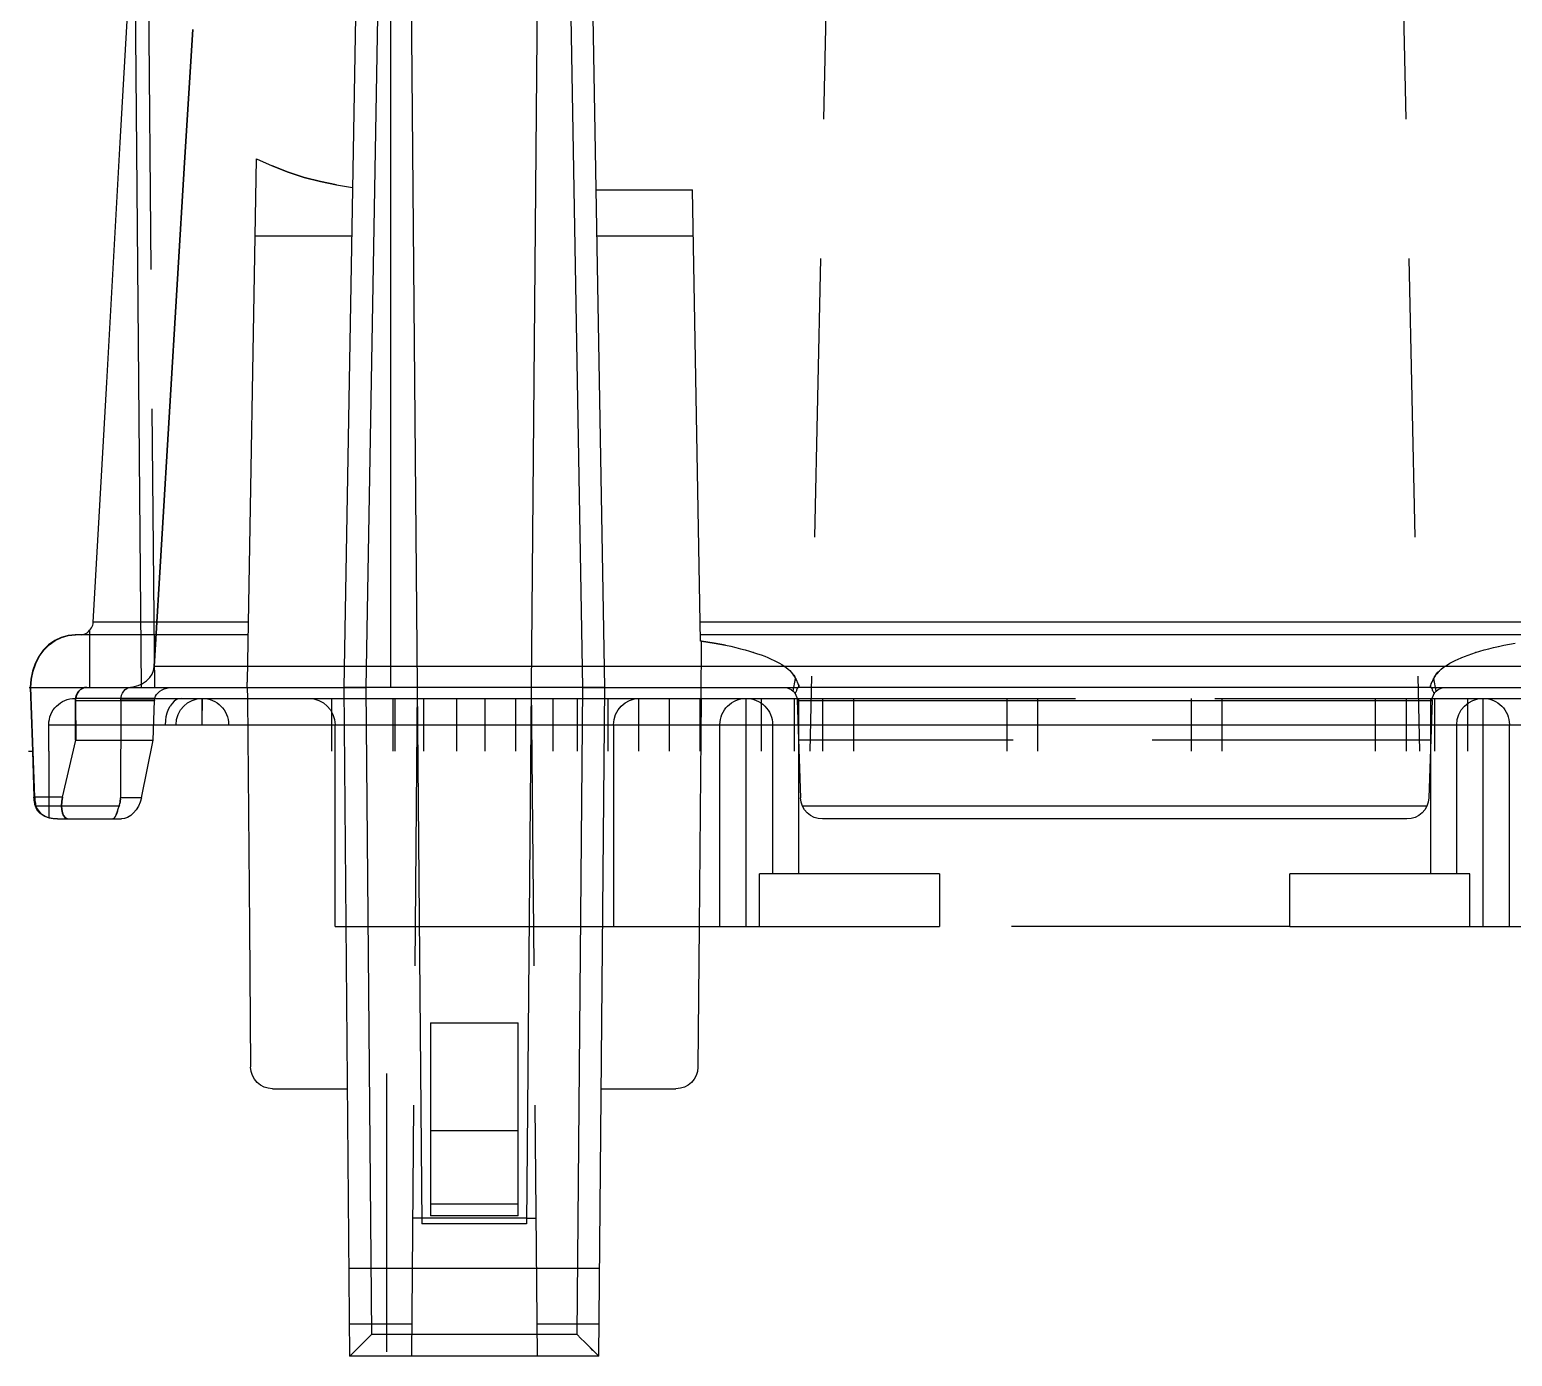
# Model space of a CAD drawing. Header units: millimetres. Extents: x -1 to 4489, y 0 to 1364.
# Drawn here: x 2726.82 to 2760.62, y 362.59 to 392.84 of the extents above; entities that cross this region are included whole.
import ezdxf

# ---------------------------------------------------------------- set-up
doc = ezdxf.new("R2010")
doc.units = ezdxf.units.MM
doc.linetypes.add('HIDDEN', pattern=[9.525, 6.35, -3.175])
doc.layers.add('DEFAULT_2', color=8, linetype='HIDDEN')

# ---------------------------------------------------------------- blocks, each defined once
blk = doc.blocks.new('A$C2FA92B4D')
at = {"color": 7, "linetype": 'Continuous'}
for p, q in [((28.575, 36.2), (28.708, 51.45)), ((34.392, 51.45), (28.708, 51.45)), ((28.713, 51.446), (28.708, 51.45)), ((28.729, 51.43), (28.713, 51.446)), ((28.757, 51.402), (28.729, 51.43)), ((28.796, 51.364), (28.757, 51.402)), ((34.061, 51.12), (34.343, 51.403)), ((34.343, 51.403), (34.371, 51.43)), ((34.371, 51.43), (34.392, 51.45)), ((34.392, 51.45), (34.525, 36.2)), ((29.119, 51.041), (28.796, 51.364)), ((33.982, 51.04), (34.061, 51.12)), ((29.204, 50.955), (29.119, 51.041)), ((33.896, 50.954), (33.982, 51.04)), ((30.08, 16.7), (30.357, 48.426)), ((32.743, 48.426), (30.357, 48.426)), ((33.02, 16.7), (32.743, 48.426)), ((32.744, 48.3), (30.356, 48.3)), ((32.55, 48.25), (30.55, 48.25)), ((30.55, 43.85), (30.55, 48.25)), ((32.55, 48.25), (32.55, 43.85)), ((30.55, 46.3), (32.55, 46.3)), ((26.951, 45.35), (28.655, 45.35)), ((34.445, 45.35), (36.149, 45.35)), ((26.423, 41.65), (26.451, 44.854)), ((36.677, 41.65), (36.65, 44.85)), ((30.55, 43.85), (32.55, 43.85)), ((28.375, 41.65), (28.375, 37.05)), ((34.725, 41.65), (42.154, 41.65)), ((34.725, 37.05), (34.725, 41.65)), ((42.154, 40.45), (42.154, 41.65)), ((50.146, 41.65), (57.575, 41.65)), ((50.146, 41.65), (50.146, 40.45)), ((42.154, 40.45), (38.05, 40.45)), ((38.35, 37.05), (38.35, 40.45)), ((54.25, 40.45), (50.146, 40.45)), ((53.95, 40.45), (53.95, 37.05)), ((21.543, 38.844), (21.55, 38.878)), ((21.55, 38.878), (21.558, 38.91)), ((21.558, 38.91), (21.584, 38.971)), ((21.584, 38.971), (21.619, 39.024)), ((21.619, 39.024), (21.662, 39.068)), ((21.662, 39.068), (21.715, 39.107)), ((21.715, 39.107), (21.78, 39.142)), ((21.78, 39.142), (21.858, 39.172)), ((21.858, 39.172), (21.952, 39.192)), ((21.952, 39.192), (22.058, 39.2)), ((22.058, 39.2), (23.506, 39.2)), ((23.309, 39.2), (23.33, 39.192)), ((23.33, 39.192), (23.349, 39.17)), ((23.349, 39.17), (23.367, 39.141)), ((23.367, 39.141), (23.384, 39.105)), ((23.384, 39.105), (23.416, 39.022)), ((23.416, 39.022), (23.434, 38.97)), ((23.434, 38.97), (23.453, 38.91)), ((23.453, 38.91), (23.462, 38.88)), ((23.462, 38.88), (23.469, 38.848)), ((23.576, 39.191), (23.506, 39.2)), ((23.647, 39.165), (23.576, 39.191)), ((23.717, 39.122), (23.647, 39.165)), ((23.783, 39.063), (23.717, 39.122)), ((23.844, 38.991), (23.783, 39.063)), ((23.895, 38.908), (23.844, 38.991)), ((23.935, 38.815), (23.895, 38.908)), ((52.812, 39.2), (39.488, 39.2)), ((21.528, 38.704), (21.443, 36.2)), ((21.528, 38.704), (21.53, 38.74)), ((21.53, 38.74), (21.533, 38.775)), ((21.533, 38.775), (21.538, 38.81)), ((21.538, 38.81), (21.543, 38.844)), ((23.469, 38.848), (23.475, 38.816)), ((23.475, 38.816), (23.48, 38.784)), ((23.48, 38.784), (23.482, 38.751)), ((23.482, 38.751), (23.483, 38.717)), ((23.493, 36.49), (23.483, 38.717)), ((23.963, 38.717), (23.935, 38.815)), ((23.963, 38.717), (24.233, 37.401)), ((38.91, 36.49), (38.988, 38.717)), ((53.39, 36.49), (53.312, 38.717)), ((21.387, 37.65), (21.492, 37.65)), ((21.426, 36.2), (21.476, 37.65)), ((24.233, 37.401), (24.257, 36.5)), ((25.35, 37.05), (25.35, 36.956)), ((25.35, 36.956), (25.351, 36.515)), ((54.55, 37.05), (54.55, 36.956)), ((54.55, 36.956), (54.551, 36.515)), ((25.351, 36.515), (25.351, 36.479)), ((54.551, 36.515), (54.551, 36.479)), ((21.4, 36.2), (28.575, 36.2)), ((21.443, 36.2), (21.455, 36.01)), ((23.493, 36.49), (23.497, 36.432)), ((23.497, 36.432), (23.51, 36.378)), ((23.51, 36.378), (23.53, 36.328)), ((23.53, 36.328), (23.558, 36.284)), ((23.558, 36.284), (23.592, 36.248)), ((23.592, 36.248), (23.631, 36.222)), ((23.631, 36.222), (23.674, 36.206)), ((23.674, 36.206), (23.719, 36.2)), ((24.258, 36.49), (24.257, 36.5)), ((24.257, 36.45), (27.775, 36.45)), ((24.258, 36.49), (24.265, 36.444)), ((24.265, 36.444), (24.282, 36.4)), ((24.282, 36.4), (24.307, 36.359)), ((24.307, 36.359), (24.34, 36.322)), ((24.34, 36.322), (24.383, 36.287)), ((24.383, 36.287), (24.433, 36.257)), ((24.433, 36.257), (24.483, 36.235)), ((24.483, 36.235), (24.54, 36.217)), ((24.54, 36.217), (24.607, 36.205)), ((24.607, 36.205), (24.683, 36.2)), ((25.351, 36.457), (25.35, 36.45)), ((25.351, 36.479), (25.351, 36.457)), ((26.372, 36.178), (26.371, 36.156)), ((26.375, 36.2), (26.372, 36.178)), ((26.375, 36.2), (26.377, 36.45)), ((28.584, 36.202), (28.575, 36.2)), ((28.906, 17.262), (28.575, 36.2)), ((28.612, 36.203), (28.584, 36.202)), ((28.719, 36.201), (28.612, 36.203)), ((28.795, 36.199), (28.719, 36.201)), ((28.882, 36.199), (28.795, 36.199)), ((28.976, 36.199), (28.882, 36.199)), ((29.075, 36.2), (28.976, 36.199)), ((34.025, 36.2), (29.075, 36.2)), ((30.252, 36.45), (32.848, 36.45)), ((34.123, 36.199), (34.025, 36.2)), ((34.218, 36.199), (34.123, 36.199)), ((34.525, 36.2), (34.195, 17.285)), ((34.304, 36.199), (34.218, 36.199)), ((34.38, 36.201), (34.304, 36.199)), ((34.488, 36.203), (34.38, 36.201)), ((34.516, 36.202), (34.488, 36.203)), ((34.525, 36.2), (34.516, 36.202)), ((34.525, 36.2), (38.61, 36.2)), ((35.325, 36.45), (38.906, 36.45)), ((36.723, 36.45), (36.732, 35.143)), ((38.866, 36.344), (38.872, 36.331)), ((38.872, 36.331), (38.878, 36.319)), ((38.878, 36.319), (38.884, 36.307)), ((38.884, 36.307), (38.89, 36.295)), ((38.89, 36.295), (38.896, 36.283)), ((38.896, 36.283), (38.902, 36.271)), ((38.902, 36.271), (38.901, 36.257)), ((38.901, 36.257), (38.903, 36.245)), ((38.903, 36.245), (38.91, 36.233)), ((38.91, 36.233), (38.92, 36.223)), ((38.92, 36.223), (38.927, 36.211)), ((38.927, 36.211), (38.934, 36.2)), ((53.366, 36.2), (38.934, 36.2)), ((38.944, 36.191), (38.934, 36.2)), ((38.95, 36.181), (38.944, 36.191)), ((38.952, 36.171), (38.95, 36.181)), ((38.951, 36.16), (38.952, 36.171)), ((53.351, 36.178), (53.35, 36.166)), ((53.356, 36.189), (53.351, 36.178)), ((53.366, 36.2), (53.356, 36.189)), ((53.37, 36.21), (53.366, 36.2)), ((53.376, 36.22), (53.37, 36.21)), ((53.383, 36.228), (53.376, 36.22)), ((53.389, 36.235), (53.383, 36.228)), ((53.395, 36.243), (53.389, 36.235)), ((53.39, 36.45), (56.975, 36.45)), ((53.399, 36.251), (53.395, 36.243)), ((53.398, 36.271), (53.404, 36.283)), ((53.398, 36.271), (53.4, 36.261)), ((53.4, 36.261), (53.399, 36.251)), ((53.404, 36.283), (53.41, 36.295)), ((53.41, 36.295), (53.416, 36.307)), ((53.416, 36.307), (53.422, 36.319)), ((53.422, 36.319), (53.428, 36.331)), ((53.428, 36.331), (53.434, 36.344)), ((53.69, 36.2), (57.775, 36.2)), ((54.551, 36.457), (54.55, 36.45)), ((54.551, 36.479), (54.551, 36.457)), ((21.455, 36.01), (21.491, 35.829)), ((26.371, 36.156), (26.371, 36.134)), ((26.371, 36.134), (26.372, 36.112)), ((26.372, 36.112), (26.374, 36.09)), ((26.374, 36.09), (26.377, 36.068)), ((26.377, 36.068), (26.585, 24.151)), ((38.742, 35.817), (38.777, 35.852)), ((38.777, 35.852), (38.808, 35.888)), ((38.808, 35.888), (38.835, 35.924)), ((38.835, 35.924), (38.858, 35.96)), ((38.858, 35.96), (38.876, 35.996)), ((38.876, 35.996), (38.886, 36.018)), ((38.886, 36.018), (38.895, 36.038)), ((38.895, 36.038), (38.903, 36.055)), ((38.903, 36.055), (38.911, 36.071)), ((38.911, 36.071), (38.929, 36.108)), ((38.929, 36.108), (38.938, 36.127)), ((38.938, 36.127), (38.942, 36.136)), ((38.942, 36.136), (38.947, 36.148)), ((38.947, 36.148), (38.951, 36.16)), ((53.35, 36.166), (53.352, 36.153)), ((53.352, 36.153), (53.357, 36.139)), ((53.357, 36.139), (53.363, 36.125)), ((53.363, 36.125), (53.368, 36.114)), ((53.368, 36.114), (53.395, 36.059)), ((53.395, 36.059), (53.404, 36.04)), ((53.404, 36.04), (53.414, 36.02)), ((53.414, 36.02), (53.424, 35.996)), ((53.424, 35.997), (53.441, 35.962)), ((53.441, 35.962), (53.463, 35.926)), ((53.463, 35.926), (53.49, 35.89)), ((53.49, 35.89), (53.521, 35.854)), ((53.521, 35.854), (53.556, 35.819)), ((21.491, 35.829), (21.551, 35.655)), ((21.551, 35.655), (21.634, 35.495)), ((21.634, 35.495), (21.737, 35.352)), ((38.171, 35.491), (38.246, 35.521)), ((38.246, 35.521), (38.318, 35.553)), ((38.318, 35.553), (38.385, 35.584)), ((38.385, 35.584), (38.448, 35.616)), ((38.448, 35.616), (38.507, 35.648)), ((38.507, 35.648), (38.562, 35.681)), ((38.562, 35.681), (38.613, 35.715)), ((38.613, 35.715), (38.66, 35.748)), ((38.66, 35.748), (38.703, 35.783)), ((38.703, 35.783), (38.742, 35.817)), ((53.556, 35.819), (53.595, 35.785)), ((53.595, 35.785), (53.638, 35.75)), ((53.638, 35.75), (53.685, 35.716)), ((53.685, 35.716), (53.736, 35.683)), ((53.736, 35.683), (53.79, 35.65)), ((53.79, 35.65), (53.849, 35.617)), ((53.849, 35.617), (53.912, 35.585)), ((53.912, 35.585), (53.979, 35.554)), ((53.979, 35.554), (54.051, 35.523)), ((54.051, 35.523), (54.126, 35.492)), ((21.737, 35.352), (21.858, 35.229)), ((21.858, 35.229), (21.994, 35.131)), ((36.732, 35.143), (36.878, 35.165)), ((36.878, 35.165), (37.017, 35.188)), ((37.017, 35.188), (37.15, 35.213)), ((37.15, 35.213), (37.276, 35.238)), ((37.276, 35.238), (37.397, 35.263)), ((37.397, 35.263), (37.511, 35.29)), ((37.511, 35.29), (37.621, 35.317)), ((37.621, 35.317), (37.725, 35.345)), ((37.725, 35.345), (37.824, 35.373)), ((37.824, 35.373), (37.917, 35.402)), ((37.917, 35.402), (38.007, 35.431)), ((38.007, 35.431), (38.091, 35.461)), ((38.091, 35.461), (38.171, 35.491)), ((54.126, 35.492), (54.206, 35.462)), ((54.206, 35.462), (54.291, 35.432)), ((54.291, 35.432), (54.38, 35.402)), ((54.38, 35.402), (54.474, 35.374)), ((54.474, 35.374), (54.573, 35.345)), ((54.573, 35.345), (54.677, 35.317)), ((54.677, 35.317), (54.787, 35.29)), ((54.787, 35.29), (54.902, 35.264)), ((54.902, 35.264), (55.022, 35.238)), ((55.022, 35.238), (55.149, 35.213)), ((55.149, 35.213), (55.282, 35.188)), ((21.994, 35.131), (22.141, 35.059)), ((22.141, 35.059), (22.294, 35.015)), ((22.294, 35.015), (22.455, 35)), ((26.396, 35), (22.455, 35)), ((22.587, 35), (22.623, 34.997)), ((22.623, 34.997), (22.658, 34.988)), ((22.658, 34.988), (22.692, 34.973)), ((22.692, 34.973), (22.723, 34.953)), ((22.723, 34.953), (22.752, 34.928)), ((22.752, 34.928), (22.777, 34.898)), ((22.779, 34.897), (22.803, 34.87)), ((22.803, 34.87), (22.823, 34.842)), ((22.823, 34.842), (22.839, 34.812)), ((36.707, 35.143), (36.527, 24.855)), ((55.596, 35), (36.704, 35)), ((36.732, 35.143), (36.707, 35.143)), ((22.839, 34.812), (22.852, 34.78)), ((22.852, 34.78), (22.86, 34.748)), ((22.86, 34.748), (22.863, 34.716)), ((22.863, 34.716), (23.171, 29.25)), ((23.171, 29.25), (23.48, 23.778)), ((28.755, 25.911), (26.555, 25.911)), ((36.545, 25.911), (34.345, 25.911)), ((28.043, 24.669), (28.409, 24.745)), ((28.409, 24.745), (28.774, 24.801)), ((34.327, 24.855), (36.527, 24.855)), ((26.946, 24.313), (27.309, 24.453)), ((27.309, 24.453), (27.675, 24.572)), ((27.675, 24.572), (28.043, 24.669)), ((26.585, 24.151), (26.946, 24.313)), ((23.48, 23.778), (23.792, 18.3))]:
    blk.add_line(p, q, dxfattribs=at)
at = {"color": 9, "linetype": 'Continuous'}
for p, q in [((29.075, 36.2), (29.204, 50.954)), ((33.896, 50.954), (29.204, 50.954)), ((33.896, 50.954), (34.025, 36.2)), ((37.75, 41.65), (37.75, 36.45)), ((38.05, 41.65), (38.05, 40.45)), ((54.25, 41.65), (54.25, 40.45)), ((54.55, 41.65), (54.55, 37.05)), ((38.95, 40.45), (38.95, 36.45)), ((53.35, 36.45), (53.35, 40.45)), ((23.453, 38.91), (21.543, 38.91)), ((21.85, 37.65), (21.85, 39.169)), ((53.266, 38.91), (39.034, 38.91)), ((22.164, 38.704), (21.528, 38.704)), ((23.963, 38.717), (23.483, 38.717)), ((21.85, 37.05), (70.45, 37.05)), ((24.512, 37.05), (24.516, 36.956)), ((24.516, 36.956), (24.529, 36.865)), ((24.529, 36.865), (24.551, 36.778)), ((25.35, 36.956), (25.35, 36.45)), ((54.55, 36.956), (54.55, 36.45)), ((24.551, 36.778), (24.581, 36.697)), ((24.581, 36.697), (24.618, 36.626)), ((24.661, 36.565), (24.618, 36.626)), ((24.709, 36.515), (24.661, 36.565)), ((24.762, 36.479), (24.709, 36.515)), ((22.462, 36.5), (24.257, 36.5)), ((24.258, 36.49), (23.493, 36.49)), ((23.965, 36.2), (23.811, 18.597)), ((24.817, 36.457), (24.762, 36.479)), ((24.873, 36.45), (24.817, 36.457)), ((29.359, 19.908), (29.075, 36.2)), ((29.65, 36.2), (29.65, 1.2)), ((34.025, 36.2), (33.741, 19.904)), ((38.817, 36.283), (38.876, 35.997)), ((38.91, 36.5), (53.39, 36.5)), ((53.483, 36.283), (53.424, 35.997)), ((69.425, 35.726), (24.253, 35.726)), ((26.401, 34.716), (22.863, 34.716)), ((55.601, 34.716), (36.699, 34.716))]:
    blk.add_line(p, q, dxfattribs=at)
at = {"color": 7, "linetype": 'Continuous'}
for centre, radius, start, end in [((26.951, 44.85), 0.5, 90, 179.5), ((36.149, 44.85), 0.5, 0.5, 90), ((39.488, 38.7), 0.5, 90, 178), ((52.812, 38.7), 0.5, 2, 90), ((25.35, 37.05), 0.6, 180, 270), ((27.775, 37.05), 0.6, 270, 0), ((35.325, 37.05), 0.6, 180, 270), ((37.75, 37.05), 0.6, 269.9999, 0), ((54.55, 37.05), 0.6, 180, 270), ((38.61, 36.5), 0.3, 270, 358), ((53.69, 36.5), 0.3, 182, 270)]:
    blk.add_arc(centre, radius, start, end, dxfattribs=at)
at = {"layer": 'DEFAULT_2', "color": 8, "linetype": 'HIDDEN'}
for p, q in [((28.713, 51.446), (28.714, 51.445)), ((28.714, 51.445), (28.73, 51.429)), ((28.757, 51.402), (28.758, 51.401)), ((29.55, 45), (29.55, 51.45)), ((30.25, 36.2), (30.117, 51.45)), ((32.85, 36.2), (32.983, 51.45)), ((34.343, 51.403), (34.341, 51.401)), ((34.386, 51.445), (34.371, 51.43)), ((28.796, 51.364), (28.797, 51.362)), ((34.062, 51.121), (34.061, 51.12)), ((34.255, 51.315), (34.199, 51.259)), ((30.123, 50.719), (28.702, 50.719)), ((29.118, 51.041), (29.119, 51.041)), ((34.398, 50.719), (32.977, 50.719)), ((33.983, 51.04), (33.982, 51.04)), ((34.409, 49.45), (28.691, 49.45)), ((30.356, 48.3), (30.144, 48.3)), ((32.744, 48.3), (32.956, 48.3)), ((32.55, 47.982), (30.55, 47.982)), ((26.377, 36.45), (26.423, 41.65)), ((28.375, 41.65), (34.725, 41.65)), ((36.723, 36.45), (36.677, 41.65)), ((37.15, 41.65), (37.15, 37.05)), ((50.146, 41.65), (42.154, 41.65)), ((55.15, 41.65), (55.15, 37.05)), ((21.534, 38.878), (21.528, 38.844)), ((21.543, 38.91), (21.534, 38.878)), ((21.567, 38.97), (21.543, 38.91)), ((21.602, 39.022), (21.567, 38.97)), ((21.644, 39.066), (21.602, 39.022)), ((21.697, 39.105), (21.644, 39.066)), ((21.761, 39.141), (21.697, 39.105)), ((21.84, 39.171), (21.761, 39.141)), ((21.935, 39.192), (21.84, 39.171)), ((22.045, 39.2), (21.935, 39.192)), ((22.045, 39.2), (22.058, 39.2)), ((22.132, 38.899), (22.136, 38.985)), ((22.138, 38.804), (22.132, 38.899)), ((22.136, 38.985), (22.151, 39.059)), ((22.14, 38.899), (22.145, 38.984)), ((22.146, 38.804), (22.14, 38.899)), ((22.145, 38.984), (22.16, 39.059)), ((22.151, 39.059), (22.178, 39.119)), ((22.16, 39.059), (22.187, 39.119)), ((22.178, 39.119), (22.213, 39.164)), ((22.187, 39.119), (22.222, 39.164)), ((22.213, 39.164), (22.257, 39.191)), ((22.222, 39.164), (22.267, 39.191)), ((22.257, 39.191), (22.308, 39.2)), ((22.267, 39.191), (22.318, 39.2)), ((23.329, 39.192), (23.309, 39.2)), ((23.349, 39.172), (23.329, 39.192)), ((23.366, 39.142), (23.349, 39.172)), ((23.367, 39.141), (23.366, 39.142)), ((23.398, 39.069), (23.383, 39.107)), ((23.414, 39.025), (23.398, 39.069)), ((23.416, 39.022), (23.414, 39.025)), ((23.434, 38.97), (23.433, 38.972)), ((23.462, 38.88), (23.453, 38.91)), ((23.647, 39.165), (23.647, 39.165)), ((23.717, 39.122), (23.717, 39.122)), ((23.935, 38.815), (23.895, 38.907)), ((21.476, 37.65), (21.512, 38.704)), ((21.514, 38.74), (21.512, 38.704)), ((21.512, 38.704), (21.528, 38.704)), ((21.517, 38.775), (21.514, 38.74)), ((21.522, 38.81), (21.517, 38.775)), ((21.528, 38.844), (21.522, 38.81)), ((22.157, 38.704), (22.138, 38.804)), ((22.164, 38.704), (22.146, 38.804)), ((22.462, 37.4), (22.157, 38.704)), ((22.164, 38.704), (22.466, 37.4)), ((23.475, 38.816), (23.469, 38.848)), ((23.48, 38.784), (23.475, 38.816)), ((23.482, 38.751), (23.48, 38.784)), ((23.963, 38.717), (23.935, 38.815)), ((21.85, 37.65), (21.85, 37.05)), ((28.3, 37.65), (28.3, 36.45)), ((29.7, 37.65), (29.7, 36.45)), ((29.75, 37.65), (29.75, 36.45)), ((30.4, 37.65), (30.4, 36.45)), ((31.15, 37.65), (31.15, 36.45)), ((31.8, 37.65), (31.8, 36.45)), ((32.5, 37.65), (32.5, 36.45)), ((33.35, 37.65), (33.35, 36.45)), ((33.9, 37.65), (33.9, 36.45)), ((34.6, 37.65), (34.6, 36.45)), ((35.3, 37.65), (35.3, 36.45)), ((36, 37.65), (36, 36.45)), ((36.7, 37.65), (36.7, 36.45)), ((38.1, 37.65), (38.1, 36.45)), ((38.85, 37.65), (38.85, 36.45)), ((39.65, 16.9), (39.2, 37.65)), ((39.5, 37.65), (39.5, 36.45)), ((40.2, 37.65), (40.2, 36.45)), ((43.7, 37.65), (43.7, 36.45)), ((44.4, 37.65), (44.4, 36.45)), ((47.9, 37.65), (47.9, 36.45)), ((48.6, 37.65), (48.6, 36.45)), ((52.1, 37.65), (52.1, 36.45)), ((52.65, 16.9), (53.1, 37.65)), ((52.8, 37.65), (52.8, 36.45)), ((53.45, 37.65), (53.45, 36.45)), ((54.2, 37.65), (54.2, 36.45)), ((22.462, 37.4), (22.458, 36.5)), ((22.462, 37.4), (24.233, 37.4)), ((22.462, 36.5), (22.466, 37.4)), ((53.358, 37.4), (38.942, 37.4)), ((37.75, 36.697), (37.749, 36.564)), ((37.749, 36.564), (37.749, 36.479)), ((21.438, 36.01), (21.426, 36.2)), ((24.257, 36.45), (22.45, 36.45)), ((22.462, 36.5), (22.458, 36.5)), ((22.458, 36.5), (22.463, 36.44)), ((22.467, 36.441), (22.462, 36.5)), ((22.463, 36.44), (22.477, 36.385)), ((22.481, 36.385), (22.467, 36.441)), ((22.477, 36.385), (22.501, 36.333)), ((22.504, 36.333), (22.481, 36.385)), ((22.501, 36.333), (22.532, 36.288)), ((22.535, 36.288), (22.504, 36.333)), ((22.532, 36.288), (22.571, 36.251)), ((22.574, 36.251), (22.535, 36.288)), ((22.571, 36.251), (22.616, 36.223)), ((22.618, 36.223), (22.574, 36.251)), ((22.616, 36.223), (22.663, 36.206)), ((22.664, 36.206), (22.618, 36.223)), ((22.715, 36.2), (22.663, 36.206)), ((22.777, 34.898), (22.781, 36.2)), ((23.641, 36.2), (23.77, 36.187)), ((23.77, 36.187), (23.887, 36.158)), ((24.265, 36.2), (24.111, 18.597)), ((24.258, 36.49), (24.265, 36.444)), ((24.265, 36.444), (24.282, 36.4)), ((24.306, 36.359), (24.34, 36.322)), ((24.433, 36.257), (24.483, 36.235)), ((24.483, 36.235), (24.54, 36.217)), ((24.54, 36.217), (24.607, 36.205)), ((24.607, 36.205), (24.683, 36.2)), ((26.375, 36.2), (26.372, 36.178)), ((27.775, 36.45), (30.252, 36.45)), ((28.575, 36.2), (29.075, 36.2)), ((28.584, 36.202), (28.612, 36.203)), ((28.882, 36.199), (28.976, 36.199)), ((32.848, 36.45), (35.325, 36.45)), ((34.025, 36.2), (34.525, 36.2)), ((34.218, 36.199), (34.123, 36.199)), ((34.516, 36.202), (34.488, 36.203)), ((34.525, 36.2), (34.516, 36.202)), ((37.749, 36.479), (37.749, 36.457)), ((37.749, 36.457), (37.75, 36.45)), ((38.61, 36.2), (38.934, 36.2)), ((38.866, 36.344), (38.872, 36.331)), ((38.872, 36.331), (38.878, 36.319)), ((38.878, 36.319), (38.884, 36.307)), ((38.884, 36.307), (38.89, 36.295)), ((38.89, 36.295), (38.896, 36.283)), ((38.896, 36.283), (38.902, 36.271)), ((38.9, 36.26), (38.902, 36.271)), ((38.901, 36.25), (38.9, 36.26)), ((38.904, 36.241), (38.901, 36.25)), ((38.91, 36.233), (38.904, 36.241)), ((38.906, 36.45), (53.39, 36.45)), ((38.917, 36.225), (38.91, 36.233)), ((38.924, 36.217), (38.917, 36.225)), ((38.929, 36.209), (38.927, 36.211)), ((38.934, 36.2), (38.929, 36.209)), ((38.934, 36.2), (38.944, 36.189)), ((38.944, 36.189), (38.949, 36.178)), ((38.949, 36.178), (38.95, 36.166)), ((53.348, 36.171), (53.35, 36.181)), ((53.349, 36.16), (53.348, 36.171)), ((53.35, 36.181), (53.356, 36.191)), ((53.356, 36.191), (53.366, 36.2)), ((53.373, 36.211), (53.366, 36.2)), ((53.366, 36.2), (53.69, 36.2)), ((53.38, 36.223), (53.373, 36.211)), ((53.39, 36.233), (53.38, 36.223)), ((53.397, 36.245), (53.39, 36.233)), ((53.399, 36.257), (53.397, 36.245)), ((53.398, 36.271), (53.399, 36.257)), ((21.475, 35.829), (21.438, 36.01)), ((23.886, 36.158), (23.991, 36.11)), ((23.99, 36.11), (24.08, 36.048)), ((24.078, 36.049), (24.15, 35.978)), ((24.08, 36.048), (24.152, 35.976)), ((24.15, 35.978), (24.204, 35.898)), ((24.152, 35.976), (24.205, 35.895)), ((24.204, 35.898), (24.239, 35.813)), ((26.372, 36.112), (26.374, 36.09)), ((26.374, 36.09), (26.377, 36.068)), ((38.779, 35.854), (38.777, 35.852)), ((38.81, 35.89), (38.779, 35.854)), ((38.837, 35.926), (38.81, 35.89)), ((38.859, 35.962), (38.837, 35.926)), ((38.876, 35.997), (38.859, 35.962)), ((38.886, 36.02), (38.886, 36.018)), ((38.896, 36.04), (38.895, 36.038)), ((38.905, 36.059), (38.903, 36.055)), ((38.932, 36.114), (38.929, 36.108)), ((38.937, 36.125), (38.932, 36.114)), ((38.943, 36.139), (38.937, 36.125)), ((38.948, 36.153), (38.943, 36.139)), ((38.95, 36.166), (38.948, 36.153)), ((53.353, 36.148), (53.349, 36.16)), ((53.358, 36.136), (53.353, 36.148)), ((53.362, 36.127), (53.358, 36.136)), ((53.371, 36.108), (53.362, 36.127)), ((53.397, 36.055), (53.389, 36.071)), ((53.405, 36.038), (53.404, 36.04)), ((53.414, 36.018), (53.414, 36.02)), ((53.442, 35.96), (53.424, 35.996)), ((53.465, 35.924), (53.442, 35.96)), ((53.492, 35.888), (53.465, 35.924)), ((53.523, 35.852), (53.492, 35.888)), ((21.536, 35.655), (21.475, 35.829)), ((21.62, 35.495), (21.536, 35.655)), ((21.724, 35.352), (21.62, 35.495)), ((24.238, 35.814), (24.253, 35.726)), ((24.239, 35.813), (24.253, 35.726)), ((24.425, 32.822), (24.253, 35.726)), ((24.253, 35.726), (24.425, 32.822)), ((38.249, 35.523), (38.246, 35.521)), ((38.321, 35.554), (38.318, 35.553)), ((38.388, 35.585), (38.385, 35.584)), ((38.451, 35.617), (38.448, 35.616)), ((38.51, 35.65), (38.507, 35.648)), ((38.564, 35.683), (38.562, 35.681)), ((38.615, 35.716), (38.613, 35.715)), ((38.662, 35.75), (38.66, 35.748)), ((38.705, 35.785), (38.703, 35.783)), ((38.744, 35.819), (38.742, 35.817)), ((53.558, 35.817), (53.556, 35.819)), ((53.597, 35.783), (53.595, 35.785)), ((53.64, 35.748), (53.638, 35.75)), ((53.687, 35.715), (53.685, 35.716)), ((53.738, 35.681), (53.736, 35.683)), ((53.793, 35.648), (53.79, 35.65)), ((53.852, 35.616), (53.849, 35.617)), ((53.915, 35.584), (53.912, 35.585)), ((53.982, 35.553), (53.979, 35.554)), ((54.054, 35.521), (54.051, 35.523)), ((21.846, 35.229), (21.724, 35.352)), ((21.984, 35.131), (21.846, 35.229)), ((36.878, 35.165), (36.732, 35.143)), ((37.018, 35.188), (36.878, 35.165)), ((37.151, 35.213), (37.018, 35.188)), ((37.278, 35.238), (37.151, 35.213)), ((37.398, 35.264), (37.397, 35.263)), ((37.513, 35.29), (37.511, 35.29)), ((37.623, 35.317), (37.621, 35.317)), ((37.727, 35.345), (37.725, 35.345)), ((37.826, 35.374), (37.824, 35.373)), ((37.92, 35.402), (37.917, 35.402)), ((38.009, 35.432), (38.007, 35.431)), ((38.094, 35.462), (38.091, 35.461)), ((38.174, 35.492), (38.171, 35.491)), ((54.129, 35.491), (54.126, 35.492)), ((54.209, 35.461), (54.206, 35.462)), ((54.293, 35.431), (54.291, 35.432)), ((54.383, 35.402), (54.38, 35.402)), ((54.476, 35.373), (54.474, 35.374)), ((54.575, 35.345), (54.573, 35.345)), ((54.679, 35.317), (54.677, 35.317)), ((54.789, 35.29), (54.787, 35.29)), ((54.903, 35.263), (54.902, 35.264)), ((55.024, 35.238), (55.022, 35.238)), ((55.15, 35.213), (55.149, 35.213)), ((22.133, 35.059), (21.984, 35.131)), ((22.288, 35.015), (22.133, 35.059)), ((22.451, 35), (22.288, 35.015)), ((22.451, 35), (22.455, 35)), ((22.585, 35), (22.587, 35)), ((22.621, 34.997), (22.623, 34.997)), ((22.657, 34.988), (22.691, 34.973)), ((22.691, 34.973), (22.723, 34.953)), ((22.723, 34.953), (22.752, 34.928)), ((22.752, 34.928), (22.777, 34.898)), ((22.822, 34.843), (22.823, 34.842)), ((22.851, 34.78), (22.852, 34.78)), ((24.425, 32.822), (24.6, 29.917)), ((24.599, 29.917), (24.425, 32.822)), ((24.775, 27.013), (24.599, 29.917)), ((24.6, 29.917), (24.775, 27.013)), ((24.775, 27.013), (24.953, 24.108)), ((24.952, 24.108), (24.775, 27.013)), ((28.408, 24.745), (28.042, 24.669)), ((27.308, 24.453), (26.945, 24.313)), ((27.674, 24.572), (27.308, 24.453)), ((28.042, 24.669), (27.674, 24.572)), ((25.132, 21.204), (24.952, 24.108)), ((24.953, 24.108), (25.132, 21.204))]:
    blk.add_line(p, q, dxfattribs=at)
for centre, radius, start, end in [((36.149, 44.85), 0.5, 359.9886, 0.5), ((22.45, 37.05), 0.6, 180, 270), ((25.35, 37.05), 0.6, 270, 0), ((37.75, 37.05), 0.6, 180, 269.9999), ((54.55, 37.05), 0.6, 270, 0)]:
    blk.add_arc(centre, radius, start, end, dxfattribs=at)

msp = doc.modelspace()

# ---------------------------------------------------------------- block references
at = {"xscale": -1, "rotation": 180}
msp.add_blockref('A$C2FA92B4D', (2705.404, 414.04), dxfattribs=at)

doc.saveas('drawing.dxf')
